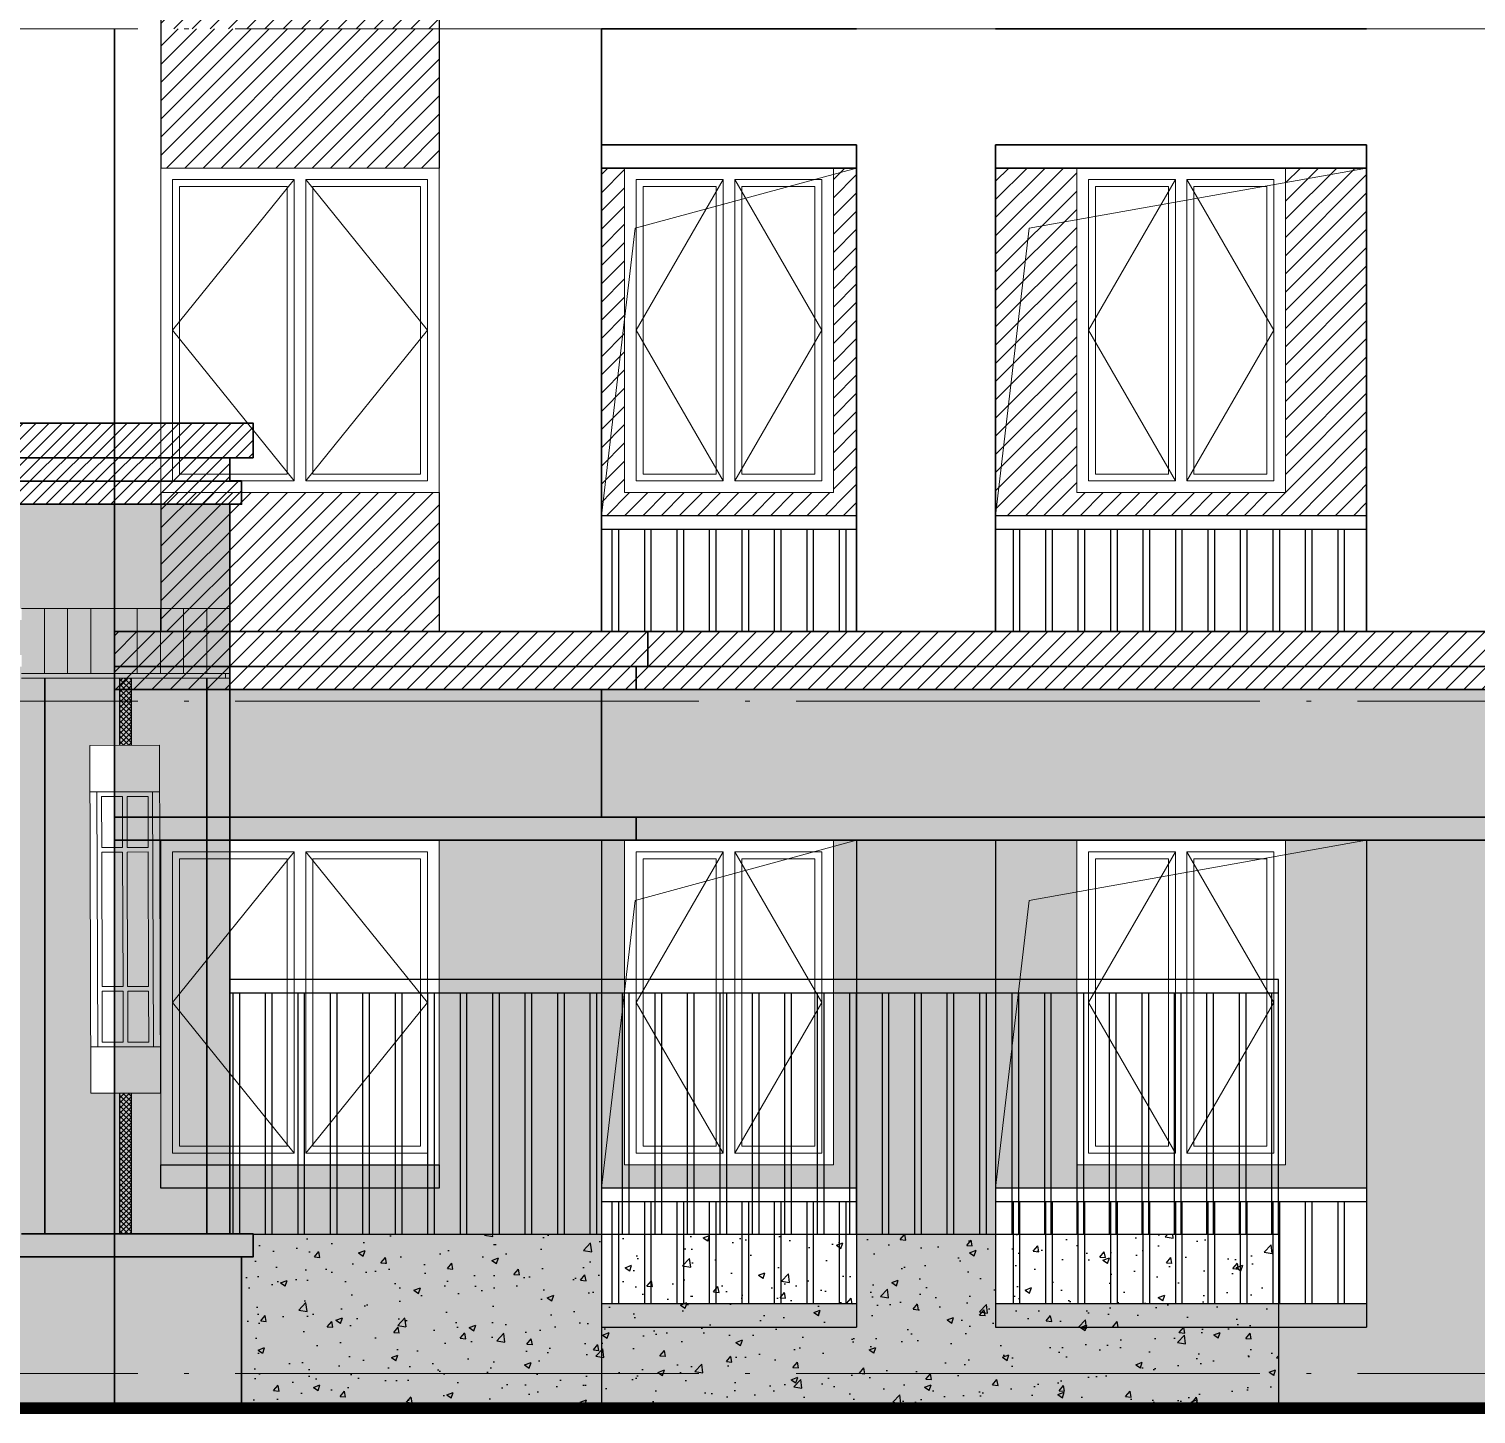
# Model space of a CAD drawing. Extents: x -518115 to 790560, y -210384 to 1628073.
# Drawn here: x 435048 to 441288, y 46065 to 52040 of the extents above; entities that cross this region are included whole.
import ezdxf

# ---------------------------------------------------------------- set-up
doc = ezdxf.new("R2010")
doc.units = 0
doc.header["$LTSCALE"] = 1000
doc.header["$MEASUREMENT"] = 0
doc.linetypes.add('DOTE', pattern=[2.42, 2, -0.2, 0.02, -0.2])
for name, color, linetype in [('3-剖面填充（细）', 250, 'Continuous'), ('5-平立面看线1', 45, 'Continuous'), ('Stair-栏杆', 142, 'Continuous'), ('看线', 251, 'Continuous'), ('立面', 73, 'Continuous')]:
    doc.layers.add(name, color=color, linetype=linetype)
for name, color, linetype, lineweight in [('DOTE', 19, 'DOTE', 9), ('WINDOW', 144, 'Continuous', 15), ('立面-中轮廓线', 213, 'Continuous', 35), ('立面-普通轮廓', 7, 'Continuous', 18), ('立面-洞口示意', 152, 'Continuous', 13), ('立面-窗开启线', 250, 'Continuous', 13)]:
    doc.layers.add(name, color=color, linetype=linetype, lineweight=lineweight)
pattern_1 = [(45, (-92167.84, 16764.28), (-39.2886205, 39.2886205), [])]

# ---------------------------------------------------------------- blocks, each defined once
blk = doc.blocks.new('GFBFGBFG')
blk.add_wipeout([(293136.6, 39734.2), (288614.5, 39734.2), (288614.5, 39674.2), (288626.6, 39674.2), (288626.6, 38634.4), (288614.5, 38634.4), (288614.5, 37884.4), (293136.6, 37884.2)])
at = {"layer": '3-剖面填充（细）'}
h = blk.add_hatch(dxfattribs=at)
h.set_pattern_fill('混凝土', color=251, scale=40)
h.set_pattern_definition([(50, (0, 1730.3), (286.90407, -25.10085), [30, -330]), (355, (0, 1730.3), (-55.50053, 300.87685), [24, -264]), (100.4514, (23.9, 1728.2), (231.40375, 275.77582), [25.49608, -280.45684]), (46.1842, (0, 1810.3), (426.8964, -66.2076), [45, -495]), (96.6356, (35.57, 1804.8), (373.8651, 389.64715), [38.2441, -420.6852]), (351.1842, (0, 1810.3), (373.8648, 389.64744), [36, -396]), (21, (40, 1790.3), (238.76282, -161.04756), [30, -330]), (326, (40, 1790.3), (97.32613, 290.06002), [24, -264]), (71.4514, (59.9, 1776.88), (336.08905, 129.0122), [25.49608, -280.45684]), (37.5, (0, 1730.3), (4.863942, 133.15754), [0, -260.8, 0, -268, 0, -265]), (7.5, (0, 1730.3), (105.227815, 157.764685), [0, -152.8, 0, -254.8, 0, -101]), (327.5, (-89.2, 1730.3), (213.528974, -9.02195), [0, -100, 0, -312, 0, -414]), (317.5, (-129.2, 1730.3), (233.27447, 40.04199), [0, -130, 0, -207.2, 0, -294])])
h.paths.add_polyline_path([(293136.6, 38634.2), (288614.5, 38634.4), (288614.5, 37884.4), (293136.6, 37884.2)])
at = {"layer": 'Stair-栏杆'}
for p, q in [((288614.5, 39734.2), (288614.5, 39674.2)), ((293136.6, 39734.2), (288614.5, 39734.2)), ((293136.6, 39674.2), (288614.5, 39674.2))]:
    blk.add_line(p, q, dxfattribs=at)
for points in [[(293136.6, 38634.2), (293136.6, 39734.2)], [(288626.6, 39674.2), (288626.6, 38634.2)], [(288656.6, 38634.2), (288656.6, 39674.2)], [(288766.6, 39674.2), (288766.6, 38634.2)], [(288796.6, 38634.2), (288796.6, 39674.2)], [(288906.6, 39674.2), (288906.6, 38634.2)], [(288936.6, 38634.2), (288936.6, 39674.2)], [(289046.6, 39674.2), (289046.6, 38634.2)], [(289076.6, 38634.2), (289076.6, 39674.2)], [(289186.6, 39674.2), (289186.6, 38634.2)], [(289216.6, 38634.2), (289216.6, 39674.2)], [(289326.6, 39674.2), (289326.6, 38634.2)], [(289356.6, 38634.2), (289356.6, 39674.2)], [(289466.6, 39674.2), (289466.6, 38634.2)], [(289496.6, 38634.2), (289496.6, 39674.2)], [(289606.6, 39674.2), (289606.6, 38634.2)], [(289636.6, 38634.2), (289636.6, 39674.2)], [(289746.6, 39674.2), (289746.6, 38634.2)], [(289776.6, 38634.2), (289776.6, 39674.2)], [(289886.6, 39674.2), (289886.6, 38634.2)], [(289916.6, 38634.2), (289916.6, 39674.2)], [(290026.6, 39674.2), (290026.6, 38634.2)], [(290056.6, 38634.2), (290056.6, 39674.2)], [(290166.6, 39674.2), (290166.6, 38634.2)], [(290196.6, 38634.2), (290196.6, 39674.2)], [(290306.6, 39674.2), (290306.6, 38634.2)], [(290336.6, 38634.2), (290336.6, 39674.2)], [(290446.6, 39674.2), (290446.6, 38634.2)], [(290476.6, 38634.2), (290476.6, 39674.2)], [(290586.6, 39674.2), (290586.6, 38634.2)], [(290616.6, 38634.2), (290616.6, 39674.2)], [(290726.6, 39674.2), (290726.6, 38634.2)], [(290756.6, 38634.2), (290756.6, 39674.2)], [(290866.6, 39674.2), (290866.6, 38634.2)], [(290896.6, 38634.2), (290896.6, 39674.2)], [(291006.6, 39674.2), (291006.6, 38634.2)], [(291036.6, 38634.2), (291036.6, 39674.2)], [(291146.6, 39674.2), (291146.6, 38634.2)], [(291176.6, 38634.2), (291176.6, 39674.2)], [(291286.6, 39674.2), (291286.6, 38634.2)], [(291316.6, 38634.2), (291316.6, 39674.2)], [(291426.6, 39674.2), (291426.6, 38634.2)], [(291456.6, 38634.2), (291456.6, 39674.2)], [(291566.6, 39674.2), (291566.6, 38634.2)], [(291596.6, 38634.2), (291596.6, 39674.2)], [(291706.6, 39674.2), (291706.6, 38634.2)], [(291736.6, 38634.2), (291736.6, 39674.2)], [(291846.6, 39674.2), (291846.6, 38634.2)], [(291876.6, 38634.2), (291876.6, 39674.2)], [(291986.6, 39674.2), (291986.6, 38634.2)], [(292016.6, 38634.2), (292016.6, 39674.2)], [(292126.6, 39674.2), (292126.6, 38634.2)], [(292156.6, 38634.2), (292156.6, 39674.2)], [(292266.6, 39674.2), (292266.6, 38634.2)], [(292296.6, 38634.2), (292296.6, 39674.2)], [(292406.6, 39674.2), (292406.6, 38634.2)], [(292436.6, 38634.2), (292436.6, 39674.2)], [(292546.6, 39674.2), (292546.6, 38634.2)], [(292576.6, 38634.2), (292576.6, 39674.2)], [(292686.6, 39674.2), (292686.6, 38634.2)], [(292716.6, 38634.2), (292716.6, 39674.2)], [(292826.6, 39674.2), (292826.6, 38634.2)], [(292856.6, 38634.2), (292856.6, 39674.2)], [(292966.6, 39674.2), (292966.6, 38634.2)], [(292996.6, 38634.2), (292996.6, 39674.2)], [(293106.6, 39674.2), (293106.6, 38634.2)]]:
    blk.add_lwpolyline(points, dxfattribs=at)
at = {"layer": '看线', "color": 32}
for p, q in [((288614.5, 38634.4), (288614.5, 37884.4)), ((293136.6, 38634.2), (288614.5, 38634.4)), ((293136.6, 38634.2), (293136.6, 37884.2)), ((293136.6, 37884.2), (288614.5, 37884.4))]:
    blk.add_line(p, q, dxfattribs=at)
blk = doc.blocks.new('VXVXVDXVXD')
blk.add_wipeout([(105081.2, 218659.5), (104781.2, 218659.4), (104781.7, 217159.4), (105081.7, 217159.5)])
at = {"layer": 'WINDOW', "color": 4}
for p, q in [((105081.3, 218459.5), (104781.3, 218459.4)), ((104921.3, 218439.5), (104921.4, 218219.5)), ((104941.3, 218439.5), (104941.4, 218219.5)), ((104921.4, 218219.5), (104831.4, 218219.5)), ((104921.4, 218199.5), (104831.4, 218199.5)), ((104921.4, 218199.5), (104921.6, 217619.5)), ((105031.4, 218219.5), (104941.4, 218219.5)), ((104941.4, 218199.5), (104941.6, 217619.5)), ((105031.4, 218199.5), (104941.4, 218199.5)), ((104921.6, 217599.5), (104831.6, 217599.5)), ((104921.6, 217379.5), (104921.6, 217599.5)), ((104941.6, 217379.5), (104941.6, 217599.5)), ((105031.6, 217599.5), (104941.6, 217599.5)), ((105081.7, 217359.5), (104781.7, 217359.4))]:
    blk.add_line(p, q, dxfattribs=at)
for points in [[(105081.2, 218659.5), (104781.2, 218659.4), (104781.7, 217159.4), (105081.7, 217159.5)], [(105051.3, 218459.5), (104811.3, 218459.5), (104811.7, 217359.5), (105051.7, 217359.5)]]:
    blk.add_lwpolyline(points, close=True, dxfattribs=at)
for points in [[(104921.3, 218439.5), (104831.3, 218439.5), (104831.4, 218219.5)], [(105031.4, 218219.5), (105031.3, 218439.5), (104941.3, 218439.5)], [(104831.4, 218199.5), (104831.6, 217619.5), (104921.6, 217619.5)], [(104941.6, 217619.5), (105031.6, 217619.5), (105031.4, 218199.5)], [(104921.6, 217379.5), (104831.6, 217379.5), (104831.6, 217599.5)], [(105031.6, 217599.5), (105031.6, 217379.5), (104941.6, 217379.5)]]:
    blk.add_lwpolyline(points, dxfattribs=at)
blk = doc.blocks.new('FGFGF')
at = {"layer": '3-剖面填充（细）'}
h = blk.add_hatch(dxfattribs=at)
h.set_pattern_fill('ANSI31', color=256, scale=25)
h.set_pattern_definition([(45, (-554134.312, -735132.743), (-28.0633004, 28.0633004), [])])
h.paths.add_polyline_path([(229182, 20609.5), (229182, 20959.9), (232780.8, 20959.9), (232780.8, 20809.9), (232680.5, 20809.9), (232680.7, 20709.8), (232730.5, 20709.9), (232730.9, 20609.7)])
at = {"layer": '3-剖面填充（细）', "true_color": 0x636466}
h = blk.add_hatch(dxfattribs=at)
h.set_pattern_fill('CROSS', color=251, scale=30)
h.set_pattern_definition([(0, (204147.57, -129128.1), (47.625, 47.625), [23.8125, -71.4375]), (90, (204159.474, -129140.006), (-47.625, 47.625), [23.8125, -71.4375])])
h.paths.add_polyline_path([(229182, 20159.3), (229181.9, 20609.3), (232680.6, 20609.9), (232680.7, 17462.7), (232780.6, 17462.7), (232780.7, 17362.7), (232730.4, 17362.7), (232730.5, 16862.7), (232730.5, 16862.7), (232730.5, 16710.1), (231681.8, 16710.1), (231682.2, 19909.7), (231782.3, 19909.7), (231782.3, 19959.7), (231732.4, 19959.7), (231732.4, 20109.7), (231782.4, 20109.7), (231782.4, 20159.7), (231682.3, 20159.7), (231682.3, 20159.7)])
at = {"layer": '3-剖面填充（细）'}
h = blk.add_hatch(dxfattribs=at)
h.set_pattern_fill('ANSI37', color=256, scale=10)
h.set_pattern_definition([(45, (204146.888, -129128.1), (-11.2253202, 11.2253202), []), (135, (204146.888, -129128.1), (-11.2253202, -11.2253202), [])])
h.paths.add_polyline_path([(232256.2, 17462.7), (232206.2, 17462.8), (232206.2, 19857.8), (232256.2, 19857.8)])
at = {"layer": '立面'}
for p, q in [((232206.2, 17462.8), (232206.2, 19857.8)), ((232256.2, 17462.7), (232256.2, 19857.8))]:
    blk.add_line(p, q, dxfattribs=at)
at = {"layer": '立面-中轮廓线', "color": 2}
for p, q in [((232680.5, 20959.9), (229182, 20959.3)), ((232680.5, 20809.9), (229182, 20809.3)), ((232680.5, 20709.9), (229182, 20709.3)), ((232680.5, 20609.9), (229182, 20609.3)), ((232681, 20609.9), (232680.6, 17462.7)), ((231882.3, 19859.9), (231881.9, 17462.8)), ((232580.9, 19859.7), (232580.6, 17462.7)), ((231781.9, 17462.8), (232680.6, 17462.7)), ((231731.8, 17362.8), (232730.4, 17362.9))]:
    blk.add_line(p, q, dxfattribs=at)
for points in [[(232681.1, 20959.9), (232780.8, 20959.9), (232780.8, 20809.9), (232681.1, 20809.9), (232681.1, 20709.9), (232730.8, 20709.9), (232730.8, 20609.9), (232681.1, 20609.9)], [(232680.3, 16710.1), (232730.4, 16710.1), (232730.5, 16861.4), (232730.4, 16862.7), (232730.5, 17362.7), (232780.7, 17362.7), (232780.7, 17462.7), (232680.6, 17462.7)]]:
    blk.add_lwpolyline(points, dxfattribs=at)
at = {"layer": '立面-普通轮廓', "color": 252, "true_color": 0x939598}
for p, q in [((231782.3, 20159.8), (232681.1, 20159.7)), ((231880.9, 19879.9), (231881, 20159.9)), ((231980.9, 19879.8), (231981, 20159.8)), ((232080.9, 19879.8), (232081, 20159.8)), ((232180.9, 19879.8), (232181, 20159.8)), ((232280.9, 19879.8), (232281, 20159.8)), ((232380.9, 19879.8), (232381, 20159.8)), ((232480.9, 19879.8), (232481, 20159.8)), ((232580.9, 19879.7), (232581, 20159.7)), ((232681.1, 20159.7), (232680.9, 20159.7)), ((232681, 19879.7), (232681.1, 20159.7)), ((231782.3, 19879.8), (232681.1, 19879.7)), ((231782.3, 19859.9), (232681.1, 19859.7)), ((232661.1, 19879.7), (232661.1, 19859.7))]:
    blk.add_line(p, q, dxfattribs=at)
at = {"layer": '立面-普通轮廓', "color": 2}
for points in [[(229182, 20959.3), (232780.8, 20959.9), (232780.8, 20809.9), (232681.1, 20809.8), (232680.5, 20709.9), (232730.8, 20709.9), (232730.8, 20609.9), (229182, 20609.3)], [(229182, 20609.3), (232681.1, 20609.9), (232680.9, 17462.7), (232780.7, 17462.7), (232780.7, 17362.7), (232730.4, 17362.7), (232730.5, 16862.7), (232730.5, 16862.7), (232730.5, 16710.1), (231681.8, 16710.1), (231682.2, 19909.7)]]:
    blk.add_lwpolyline(points, dxfattribs=at)
at = {"rotation": 0.1386872893927463}
blk.add_blockref('VXVXVDXVXD', (127825.3, -199343.4), dxfattribs=at)
blk = doc.blocks.new('GDGDGRDSQ')
blk.add_wipeout([(225583.3, 27775.8), (225583.3, 27625.8), (225683, 27625.8), (225683, 27525.8), (225633.3, 27525.8), (225633.3, 27425.8), (225683, 27425.8), (225683.5, 24278.6), (225583.4, 24278.6), (225583.4, 24178.6), (225633.4, 24178.6), (225633.6, 23526.1), (232730.4, 23526.1), (232730.4, 24178.6), (232780.7, 24178.6), (232780.7, 24278.6), (232680.9, 24278.6), (232681, 27425.8), (232730.8, 27425.8), (232730.8, 27526), (232680.5, 27526.3), (232681.1, 27625.8), (232780.8, 27625.8), (232780.7, 27775.8)])
blk.add_lwpolyline([(225583.3, 27775.8), (225583.3, 27625.8), (225683, 27625.8), (225683, 27525.8), (225633.3, 27525.8), (225633.3, 27425.8), (225683, 27425.8), (225683.5, 24278.6), (225583.4, 24278.6), (225583.4, 24178.6), (225633.4, 24178.6), (225633.6, 23526.1), (232730.4, 23526.1), (232730.4, 24178.6), (232780.7, 24178.6), (232780.7, 24278.6), (232680.9, 24278.6), (232681, 27425.8), (232730.8, 27425.8), (232730.8, 27526), (232680.5, 27526.3), (232681.1, 27625.8), (232780.8, 27625.8), (232780.7, 27775.8)], close=True)
blk = doc.blocks.new('VDVDX')
blk.add_blockref('GDGDGRDSQ', (0, 0))
blk.add_blockref('FGFGF', (0, 6815.953517))
blk = doc.blocks.new('A$C1B273453')
at = {"layer": 'WINDOW'}
for points in [[(50, 1350), (575, 1350), (575, 50), (50, 50)], [(1150, 1350), (625, 1350), (625, 50), (1150, 50)]]:
    blk.add_lwpolyline(points, close=True, dxfattribs=at)
at = {"layer": 'WINDOW', "color": 250}
for points in [[(80, 1320), (545, 1320), (545, 80), (80, 80)], [(1120, 1320), (655, 1320), (655, 80), (1120, 80)]]:
    blk.add_lwpolyline(points, close=True, dxfattribs=at)
at = {"layer": '立面-普通轮廓'}
blk.add_lwpolyline([(1200, 1400), (0, 1400), (0, 0), (1200, 0)], close=True, dxfattribs=at)
at = {"layer": '立面-窗开启线', "color": 251, "ltscale": 0.5, "true_color": 0x636466}
for points in [[(575, 1350), (50, 700), (575, 50)], [(625, 1350), (1150, 700), (625, 50)]]:
    blk.add_lwpolyline(points, dxfattribs=at)
blk = doc.blocks.new('A$C318717E3')
at = {"layer": 'WINDOW'}
for points in [[(50, 1350), (425, 1350), (425, 50), (50, 50)], [(850, 1350), (475, 1350), (475, 50), (850, 50)]]:
    blk.add_lwpolyline(points, close=True, dxfattribs=at)
at = {"layer": 'WINDOW', "color": 250}
for points in [[(80, 1320), (395, 1320), (395, 80), (80, 80)], [(820, 1320), (505, 1320), (505, 80), (820, 80)]]:
    blk.add_lwpolyline(points, close=True, dxfattribs=at)
at = {"layer": '立面-普通轮廓'}
blk.add_lwpolyline([(0, 1400), (900, 1400), (900, 0), (0, 0)], close=True, dxfattribs=at)
at = {"layer": '立面-窗开启线', "color": 251, "ltscale": 0.5, "true_color": 0x636466}
for points in [[(425, 1350), (50, 700), (425, 50)], [(475, 1350), (850, 700), (475, 50)]]:
    blk.add_lwpolyline(points, dxfattribs=at)
blk = doc.blocks.new('HFHFHHTHFHF')
at = {"layer": '立面-中轮廓线'}
for points in [[(529684.4, 32376), (530784.4, 32376)], [(531384.4, 32376), (532984.4, 32376)]]:
    blk.add_lwpolyline(points, dxfattribs=at)
blk = doc.blocks.new('GDGDRTDGRDG')
at = {"layer": '3-剖面填充（细）'}
h = blk.add_hatch(dxfattribs=at)
h.set_pattern_fill('ANSI31', color=256, scale=35)
h.set_pattern_definition([(45, (798.42, -3777), (-39.2886205, 39.2886205), [])])
h.paths.add_polyline_path([(528984.8, 29476), (527784.4, 29476), (527783.6, 30376), (528984, 30376)])
for p, q in [((527784.4, 30376), (527784.4, 29476)), ((528984.4, 30376), (528984.4, 29476))]:
    blk.add_line(p, q, dxfattribs=at)

msp = doc.modelspace()

# ---------------------------------------------------------------- hatches: boundary and pattern name
at = {"layer": '3-剖面填充（细）'}
h = msp.add_hatch(dxfattribs=at)
h.set_pattern_fill('ANSI31', color=256, scale=35)
h.set_pattern_definition([(45, (-85169.42, 17887.28), (-39.2886205, 39.2886205), [])])
h.paths.add_polyline_path([(435616.4, 51440.3), (436816.8, 51440.3), (436817.4, 52040.3), (435617, 52040.3)])
h = msp.add_hatch(dxfattribs=at)
h.set_pattern_fill('ANSI31', color=256, scale=35)
h.set_pattern_definition(pattern_1)
h.paths.add_polyline_path([(437616.6, 50040.3), (437516.6, 50040.3), (437516.6, 51440.3), (437616.6, 51440.3)])
h = msp.add_hatch(dxfattribs=at)
h.set_pattern_fill('ANSI31', color=256, scale=35)
h.set_pattern_definition(pattern_1)
h.paths.add_polyline_path([(438616.6, 50040.3), (438516.6, 50040.3), (438516.6, 51440.3), (438616.6, 51440.3)])
h = msp.add_hatch(dxfattribs=at)
h.set_pattern_fill('ANSI31', color=256, scale=35)
h.set_pattern_definition(pattern_1)
h.paths.add_polyline_path([(439566.6, 50040.3), (439216.6, 50040.3), (439216.6, 51440.3), (439566.6, 51440.3)])
h = msp.add_hatch(dxfattribs=at)
h.set_pattern_fill('ANSI31', color=256, scale=35)
h.set_pattern_definition(pattern_1)
h.paths.add_polyline_path([(440816.6, 50040.3), (440466.6, 50040.3), (440466.6, 51440.3), (440816.6, 51440.3)])
h = msp.add_hatch(dxfattribs=at)
h.set_pattern_fill('ANSI31', color=256, scale=35)
h.set_pattern_definition(pattern_1)
h.paths.add_polyline_path([(437516.6, 49940.3), (437516.6, 50040.3), (438616.6, 50040.3), (438616.6, 49940.3)])
h = msp.add_hatch(dxfattribs=at)
h.set_pattern_fill('ANSI31', color=256, scale=35)
h.set_pattern_definition(pattern_1)
h.paths.add_polyline_path([(439216.6, 49940.3), (440816.6, 49940.3), (440816.6, 50040.3), (439216.6, 50040.3)])

# ---------------------------------------------------------------- linework, layer by layer
for p, q in [((435616.6, 52040.3), (435616.6, 51440.3)), ((436816.6, 52040.3), (436816.6, 51440.3)), ((436816.6, 50040.3), (436816.6, 49440.3))]:
    msp.add_line(p, q, dxfattribs=at)
at = {"layer": 'DOTE', "linetype": 'DOTE'}
msp.add_line((471816.6, 52040.3), (419416.6, 52040.3), dxfattribs=at)
at = {"layer": 'Stair-栏杆'}
for p, q in [((438616.6, 49940.3), (437516.6, 49940.3)), ((440816.6, 49940.3), (439216.6, 49940.3)), ((438616.6, 49880.3), (437516.6, 49880.3)), ((440816.6, 49880.3), (439216.6, 49880.3))]:
    msp.add_line(p, q, dxfattribs=at)
for points in [[(437561.6, 49880.3), (437561.6, 49440.3)], [(437591.6, 49440.3), (437591.6, 49880.3)], [(437701.6, 49880.3), (437701.6, 49440.3)], [(437731.6, 49440.3), (437731.6, 49880.3)], [(437841.6, 49880.3), (437841.6, 49440.3)], [(437871.6, 49440.3), (437871.6, 49880.3)], [(437981.6, 49880.3), (437981.6, 49440.3)], [(438011.6, 49440.3), (438011.6, 49880.3)], [(438121.6, 49880.3), (438121.6, 49440.3)], [(438151.6, 49440.3), (438151.6, 49880.3)], [(438261.6, 49880.3), (438261.6, 49440.3)], [(438291.6, 49440.3), (438291.6, 49880.3)], [(438401.6, 49880.3), (438401.6, 49440.3)], [(438431.6, 49440.3), (438431.6, 49880.3)], [(438541.6, 49880.3), (438541.6, 49440.3)], [(438571.6, 49440.3), (438571.6, 49880.3)], [(439291.6, 49880.3), (439291.6, 49440.3)], [(439321.6, 49440.3), (439321.6, 49880.3)], [(439431.6, 49880.3), (439431.6, 49440.3)], [(439461.6, 49440.3), (439461.6, 49880.3)], [(439571.6, 49880.3), (439571.6, 49440.3)], [(439601.6, 49440.3), (439601.6, 49880.3)], [(439711.6, 49880.3), (439711.6, 49440.3)], [(439741.6, 49440.3), (439741.6, 49880.3)], [(439851.6, 49880.3), (439851.6, 49440.3)], [(439881.6, 49440.3), (439881.6, 49880.3)], [(439991.6, 49880.3), (439991.6, 49440.3)], [(440021.6, 49440.3), (440021.6, 49880.3)], [(440131.6, 49880.3), (440131.6, 49440.3)], [(440161.6, 49440.3), (440161.6, 49880.3)], [(440271.6, 49880.3), (440271.6, 49440.3)], [(440301.6, 49440.3), (440301.6, 49880.3)], [(440411.6, 49880.3), (440411.6, 49440.3)], [(440441.6, 49440.3), (440441.6, 49880.3)], [(440551.6, 49880.3), (440551.6, 49440.3)], [(440581.6, 49440.3), (440581.6, 49880.3)], [(440691.6, 49880.3), (440691.6, 49440.3)], [(440721.6, 49440.3), (440721.6, 49880.3)], [(440551.6, 46980.3), (440551.6, 46540.3)], [(440581.6, 46540.3), (440581.6, 46980.3)], [(440691.6, 46980.3), (440691.6, 46540.3)], [(440721.6, 46540.3), (440721.6, 46980.3)]]:
    msp.add_lwpolyline(points, dxfattribs=at)
at = {"layer": '看线', "color": 30}
msp.add_line((440816.6, 48540.3), (440816.6, 46440.3), dxfattribs=at)
at = {"layer": '立面-中轮廓线'}
for p, q in [((437516.6, 52040.3), (437516.6, 49440.3)), ((438616.6, 51540.3), (438616.6, 49440.3)), ((439216.6, 51540.3), (439216.6, 49440.3)), ((440816.6, 51540.3), (440816.6, 49440.3))]:
    msp.add_line(p, q, dxfattribs=at)
for points in [[(438616.6, 51540.3), (437516.6, 51540.3)], [(440816.6, 51540.3), (439216.6, 51540.3)], [(437516.6, 51440.3), (438616.6, 51440.3)], [(439216.6, 51440.3), (440816.6, 51440.3)]]:
    msp.add_lwpolyline(points, dxfattribs=at)
at = {"layer": '立面-中轮廓线', "color": 2}
msp.add_lwpolyline([(437516.6, 49440.3), (437716.6, 49440.3), (437716.6, 49290.3), (437666.6, 49290.3), (437666.6, 49190.3), (437516.6, 49190.3), (437516.6, 48640.3), (437666.6, 48640.3), (437666.6, 48540.3), (437516.6, 48540.3)], dxfattribs=at)
at = {"layer": '立面-洞口示意'}
for points in [[(437516.6, 49940.3), (437661.4, 51181.2), (438616.6, 51440.3)], [(439216.6, 49940.3), (439361.4, 51181.2), (440816.6, 51440.3)]]:
    msp.add_lwpolyline(points, dxfattribs=at)

# ---------------------------------------------------------------- block references
for name, p in [('HFHFHHTHFHF', (-92167.8, 19664.3)), ('GDGDRTDGRDG', (-92167.8, 22564.3)), ('A$C318717E3', (437616.6, 50040.3)), ('A$C318717E3', (439566.6, 50040.3)), ('GFBFGBFG', (147300, 8206))]:
    msp.add_blockref(name, p)

# ---------------------------------------------------------------- next in the draw order: linework, layer by layer
at = {"layer": 'Stair-栏杆'}
for p, q in [((438616.6, 47040.3), (437516.6, 47040.3)), ((440816.6, 47040.3), (439216.6, 47040.3)), ((438616.6, 46980.3), (437516.6, 46980.3)), ((440816.6, 46980.3), (439216.6, 46980.3))]:
    msp.add_line(p, q, dxfattribs=at)
for points in [[(437561.6, 46980.3), (437561.6, 46540.3)], [(437591.6, 46540.3), (437591.6, 46980.3)], [(437701.6, 46980.3), (437701.6, 46540.3)], [(437731.6, 46540.3), (437731.6, 46980.3)], [(437841.6, 46980.3), (437841.6, 46540.3)], [(437871.6, 46540.3), (437871.6, 46980.3)], [(437981.6, 46980.3), (437981.6, 46540.3)], [(438011.6, 46540.3), (438011.6, 46980.3)], [(438121.6, 46980.3), (438121.6, 46540.3)], [(438151.6, 46540.3), (438151.6, 46980.3)], [(438261.6, 46980.3), (438261.6, 46540.3)], [(438291.6, 46540.3), (438291.6, 46980.3)], [(438401.6, 46980.3), (438401.6, 46540.3)], [(438431.6, 46540.3), (438431.6, 46980.3)], [(438541.6, 46980.3), (438541.6, 46540.3)], [(438571.6, 46540.3), (438571.6, 46980.3)], [(439291.6, 46980.3), (439291.6, 46540.3)], [(439321.6, 46540.3), (439321.6, 46980.3)], [(439431.6, 46980.3), (439431.6, 46540.3)], [(439461.6, 46540.3), (439461.6, 46980.3)], [(439571.6, 46980.3), (439571.6, 46540.3)], [(439601.6, 46540.3), (439601.6, 46980.3)], [(439711.6, 46980.3), (439711.6, 46540.3)], [(439741.6, 46540.3), (439741.6, 46980.3)], [(439851.6, 46980.3), (439851.6, 46540.3)], [(439881.6, 46540.3), (439881.6, 46980.3)], [(439991.6, 46980.3), (439991.6, 46540.3)], [(440021.6, 46540.3), (440021.6, 46980.3)], [(440131.6, 46980.3), (440131.6, 46540.3)], [(440161.6, 46540.3), (440161.6, 46980.3)], [(440271.6, 46980.3), (440271.6, 46540.3)], [(440301.6, 46540.3), (440301.6, 46980.3)], [(440411.6, 46980.3), (440411.6, 46540.3)], [(440441.6, 46540.3), (440441.6, 46980.3)]]:
    msp.add_lwpolyline(points, dxfattribs=at)
at = {"layer": '看线', "color": 30}
for p, q in [((437516.6, 48540.3), (437516.6, 46090.3)), ((438616.6, 48540.3), (438616.6, 46440.3)), ((439216.6, 48540.3), (439216.6, 46440.3))]:
    msp.add_line(p, q, dxfattribs=at)
for points in [[(438616.6, 46540.3), (437516.6, 46540.3)], [(440816.6, 46540.3), (439216.6, 46540.3)], [(437516.6, 46440.3), (438616.6, 46440.3)], [(439216.6, 46440.3), (440816.6, 46440.3)]]:
    msp.add_lwpolyline(points, dxfattribs=at)
at = {"layer": '立面-洞口示意'}
for points in [[(437516.6, 47040.3), (437661.4, 48281.2), (438616.6, 48540.3)], [(439216.6, 47040.3), (439361.4, 48281.2), (440816.6, 48540.3)]]:
    msp.add_lwpolyline(points, dxfattribs=at)

# ---------------------------------------------------------------- next in the draw order: block references
for name, p in [('VDVDX', (203233.5, 22564.3)), ('A$C318717E3', (437616.6, 47140.3)), ('A$C318717E3', (439566.6, 47140.3))]:
    msp.add_blockref(name, p)

# ---------------------------------------------------------------- next in the draw order: hatches: boundary and pattern name
at = {"layer": '3-剖面填充（细）'}
h = msp.add_hatch(dxfattribs=at)
h.set_pattern_fill('ANSI31', color=256, scale=35)
h.set_pattern_definition([(45, (-85169.42, 15887.28), (-39.2886205, 39.2886205), [])])
h.paths.add_polyline_path([(435616.4, 49440.3), (436816.8, 49440.3), (436817.4, 50040.3), (435617, 50040.3)])
h = msp.add_hatch(dxfattribs=at)
h.set_pattern_fill('ANSI31', color=256, scale=35)
h.set_pattern_definition([(45, (-15700, 4864.28), (-39.2886205, 39.2886205), [])])
h.paths.add_polyline_path([(455816.6, 49190.3), (455816.6, 49440.3), (435416.6, 49440.3), (435416.6, 49190.3)])
h = msp.add_hatch(dxfattribs=at)
h.set_pattern_fill('混凝土', color=251, scale=40)
h.set_pattern_definition([(50, (-56228.84, 44790.78), (286.90407, -25.10085), [30, -330]), (355, (-56228.84, 44790.78), (-55.50053, 300.87685), [24, -264]), (100.4514, (-56204.93, 44788.69), (231.40375, 275.77582), [25.49608, -280.45684]), (46.1842, (-56228.84, 44870.78), (426.89642, -66.2076), [45, -495]), (96.6356, (-56193.27, 44865.26), (373.86508, 389.64715), [38.2441, -420.6852]), (351.1842, (-56228.84, 44870.78), (373.86478, 389.64744), [36, -396]), (21, (-56188.84, 44850.78), (238.76282, -161.04756), [30, -330]), (326, (-56188.84, 44850.78), (97.32613, 290.06002), [24, -264]), (71.4514, (-56168.95, 44837.36), (336.08905, 129.0122), [25.49608, -280.45684]), (37.5, (-56228.84, 44790.78), (4.863942, 133.157542), [0, -260.8, 0, -268, 0, -265]), (7.5, (-56228.84, 44790.78), (105.227815, 157.764685), [0, -152.8, 0, -254.8, 0, -101]), (327.5, (-56318.04, 44790.78), (213.528974, -9.021949), [0, -100, 0, -312, 0, -414]), (317.5, (-56358.04, 44790.78), (233.27447, 40.04199), [0, -130, 0, -207.2, 0, -294])])
h.paths.add_polyline_path([(454416.6, 48540.3), (455616.6, 48540.3), (455616.6, 47140.3), (454416.6, 47140.3)], flags=16)
h.paths.add_polyline_path([(452616.6, 47040.3), (453716.6, 47040.3), (453716.6, 46540.3), (452616.6, 46540.3)], flags=16)
h.paths.add_polyline_path([(452716.6, 48540.3), (453616.6, 48540.3), (453616.6, 47140.3), (452716.6, 47140.3)], flags=16)
h.paths.add_polyline_path([(450416.6, 47040.3), (452016.6, 47040.3), (452016.6, 46540.3), (450416.6, 46540.3)], flags=16)
h.paths.add_polyline_path([(450766.6, 48540.3), (451666.6, 48540.3), (451666.6, 47140.3), (450766.6, 47140.3)], flags=16)
h.paths.add_polyline_path([(447916.6, 47040.3), (449816.6, 47040.3), (449816.6, 46540.3), (447916.6, 46540.3)], flags=16)
h.paths.add_polyline_path([(448116.6, 48540.3), (449616.6, 48540.3), (449616.6, 47140.3), (448116.6, 47140.3)], flags=16)
h.paths.add_polyline_path([(446116.7, 48540.3), (447016.7, 48540.3), (447016.7, 47140.3), (446116.7, 47140.3)], flags=16)
h.paths.add_polyline_path([(461816.6, 48540.3), (460616.6, 48540.3), (460616.6, 47140.3), (461816.6, 47140.3)], flags=16)
h.paths.add_polyline_path([(463616.6, 47040.3), (462516.6, 47040.3), (462516.6, 46540.3), (463616.6, 46540.3)], flags=16)
h.paths.add_polyline_path([(463516.6, 48540.3), (462616.6, 48540.3), (462616.6, 47140.3), (463516.6, 47140.3)], flags=16)
h.paths.add_polyline_path([(465816.6, 47040.3), (464216.6, 47040.3), (464216.6, 46540.3), (465816.6, 46540.3)], flags=16)
h.paths.add_polyline_path([(465466.6, 48540.3), (464566.6, 48540.3), (464566.6, 47140.3), (465466.6, 47140.3)], flags=16)
h.paths.add_polyline_path([(468316.6, 47040.3), (466416.6, 47040.3), (466416.6, 46540.3), (468316.6, 46540.3)], flags=16)
h.paths.add_polyline_path([(468116.6, 48540.3), (466616.6, 48540.3), (466616.6, 47140.3), (468116.6, 47140.3)], flags=16)
h.paths.add_polyline_path([(470116.5, 48540.3), (469216.5, 48540.3), (469216.5, 47140.3), (470116.5, 47140.3)], flags=16)
h.paths.add_polyline_path([(470716.6, 49190.3), (470716.6, 48640.3), (470866.6, 48640.3), (470866.6, 48540.3), (470716.6, 48540.3), (470716.6, 46840.3), (470866.6, 46840.3), (470866.6, 46740.3), (470716.6, 46740.3), (470716.6, 46090.3), (460416.6, 46090.3), (460416.6, 49190.3)])
h.paths.add_polyline_path([(436816.6, 48540.3), (435616.6, 48540.3), (435616.6, 47140.3), (436816.6, 47140.3)], flags=16)
h.paths.add_polyline_path([(438616.6, 47040.3), (437516.6, 47040.3), (437516.6, 46540.3), (438616.6, 46540.3)], flags=16)
h.paths.add_polyline_path([(438516.6, 48540.3), (437616.6, 48540.3), (437616.6, 47140.3), (438516.6, 47140.3)], flags=16)
h.paths.add_polyline_path([(440816.6, 47040.3), (439216.6, 47040.3), (439216.6, 46540.3), (440816.6, 46540.3)], flags=16)
h.paths.add_polyline_path([(440466.6, 48540.3), (439566.6, 48540.3), (439566.6, 47140.3), (440466.6, 47140.3)], flags=16)
h.paths.add_polyline_path([(443316.6, 47040.3), (441416.6, 47040.3), (441416.6, 46540.3), (443316.6, 46540.3)], flags=16)
h.paths.add_polyline_path([(443116.6, 48540.3), (441616.6, 48540.3), (441616.6, 47140.3), (443116.6, 47140.3)], flags=16)
h.paths.add_polyline_path([(445116.5, 48540.3), (444216.5, 48540.3), (444216.5, 47140.3), (445116.5, 47140.3)], flags=16)
h.paths.add_polyline_path([(429416.6, 48540.3), (430616.6, 48540.3), (430616.6, 47140.3), (429416.6, 47140.3)], flags=16)
h.paths.add_polyline_path([(427616.6, 47040.3), (428716.6, 47040.3), (428716.6, 46540.3), (427616.6, 46540.3)], flags=16)
h.paths.add_polyline_path([(427716.6, 48540.3), (428616.6, 48540.3), (428616.6, 47140.3), (427716.6, 47140.3)], flags=16)
h.paths.add_polyline_path([(425416.6, 47040.3), (427016.6, 47040.3), (427016.6, 46540.3), (425416.6, 46540.3)], flags=16)
h.paths.add_polyline_path([(425766.6, 48540.3), (426666.6, 48540.3), (426666.6, 47140.3), (425766.6, 47140.3)], flags=16)
h.paths.add_polyline_path([(422916.6, 47040.3), (424816.6, 47040.3), (424816.6, 46540.3), (422916.6, 46540.3)], flags=16)
h.paths.add_polyline_path([(423116.6, 48540.3), (424616.6, 48540.3), (424616.6, 47140.3), (423116.6, 47140.3)], flags=16)
h.paths.add_polyline_path([(421116.7, 48540.3), (422016.7, 48540.3), (422016.7, 47140.3), (421116.7, 47140.3)], flags=16)
h.paths.add_polyline_path([(435416.6, 49190.3), (455816.6, 49190.3), (455816.6, 46090.3), (435416.6, 46090.3)])
h.paths.add_polyline_path([(420516.6, 49190.3), (420516.6, 48640.3), (420366.6, 48640.3), (420366.6, 48540.3), (420516.6, 48540.3), (420516.6, 46840.3), (420366.6, 46840.3), (420366.6, 46740.3), (420516.6, 46740.3), (420516.6, 46090.3), (430816.6, 46090.3), (430816.6, 49190.3)])

# ---------------------------------------------------------------- next in the draw order: linework, layer by layer
msp.add_line((435616.6, 50040.3), (435616.6, 49440.3), dxfattribs=at)
at = {"layer": '5-平立面看线1', "color": 1, "ltscale": 0.8, "const_width": 50}
msp.add_lwpolyline([(419416.6, 46090.3), (471816.6, 46090.3)], dxfattribs=at)
at = {"layer": 'DOTE', "linetype": 'DOTE'}
for p, q in [((471816.6, 49140.3), (419416.6, 49140.3)), ((471816.6, 46240.3), (419416.6, 46240.3))]:
    msp.add_line(p, q, dxfattribs=at)
at = {"layer": '看线', "color": 30}
msp.add_lwpolyline([(435616.6, 47140.3), (436816.6, 47140.3), (436816.6, 47040.3), (435616.6, 47040.3)], close=True, dxfattribs=at)
at = {"layer": '立面-中轮廓线'}
for p, q in [((435416.6, 52040.3), (435416.6, 49140.3)), ((435416.6, 49140.3), (435416.6, 46090.3))]:
    msp.add_line(p, q, dxfattribs=at)
at = {"layer": '立面-中轮廓线', "color": 2}
for p, q in [((435416.6, 49440.3), (455816.6, 49440.3)), ((435416.6, 49290.3), (455816.6, 49290.3)), ((435416.6, 49190.3), (455816.6, 49190.3)), ((435416.6, 48640.3), (455816.6, 48640.3)), ((435416.6, 48540.3), (455816.6, 48540.3))]:
    msp.add_line(p, q, dxfattribs=at)

# ---------------------------------------------------------------- next in the draw order: block references
for p in [(435616.6, 50040.3), (435616.6, 47140.3)]:
    msp.add_blockref('A$C1B273453', p)

doc.saveas('drawing.dxf')
